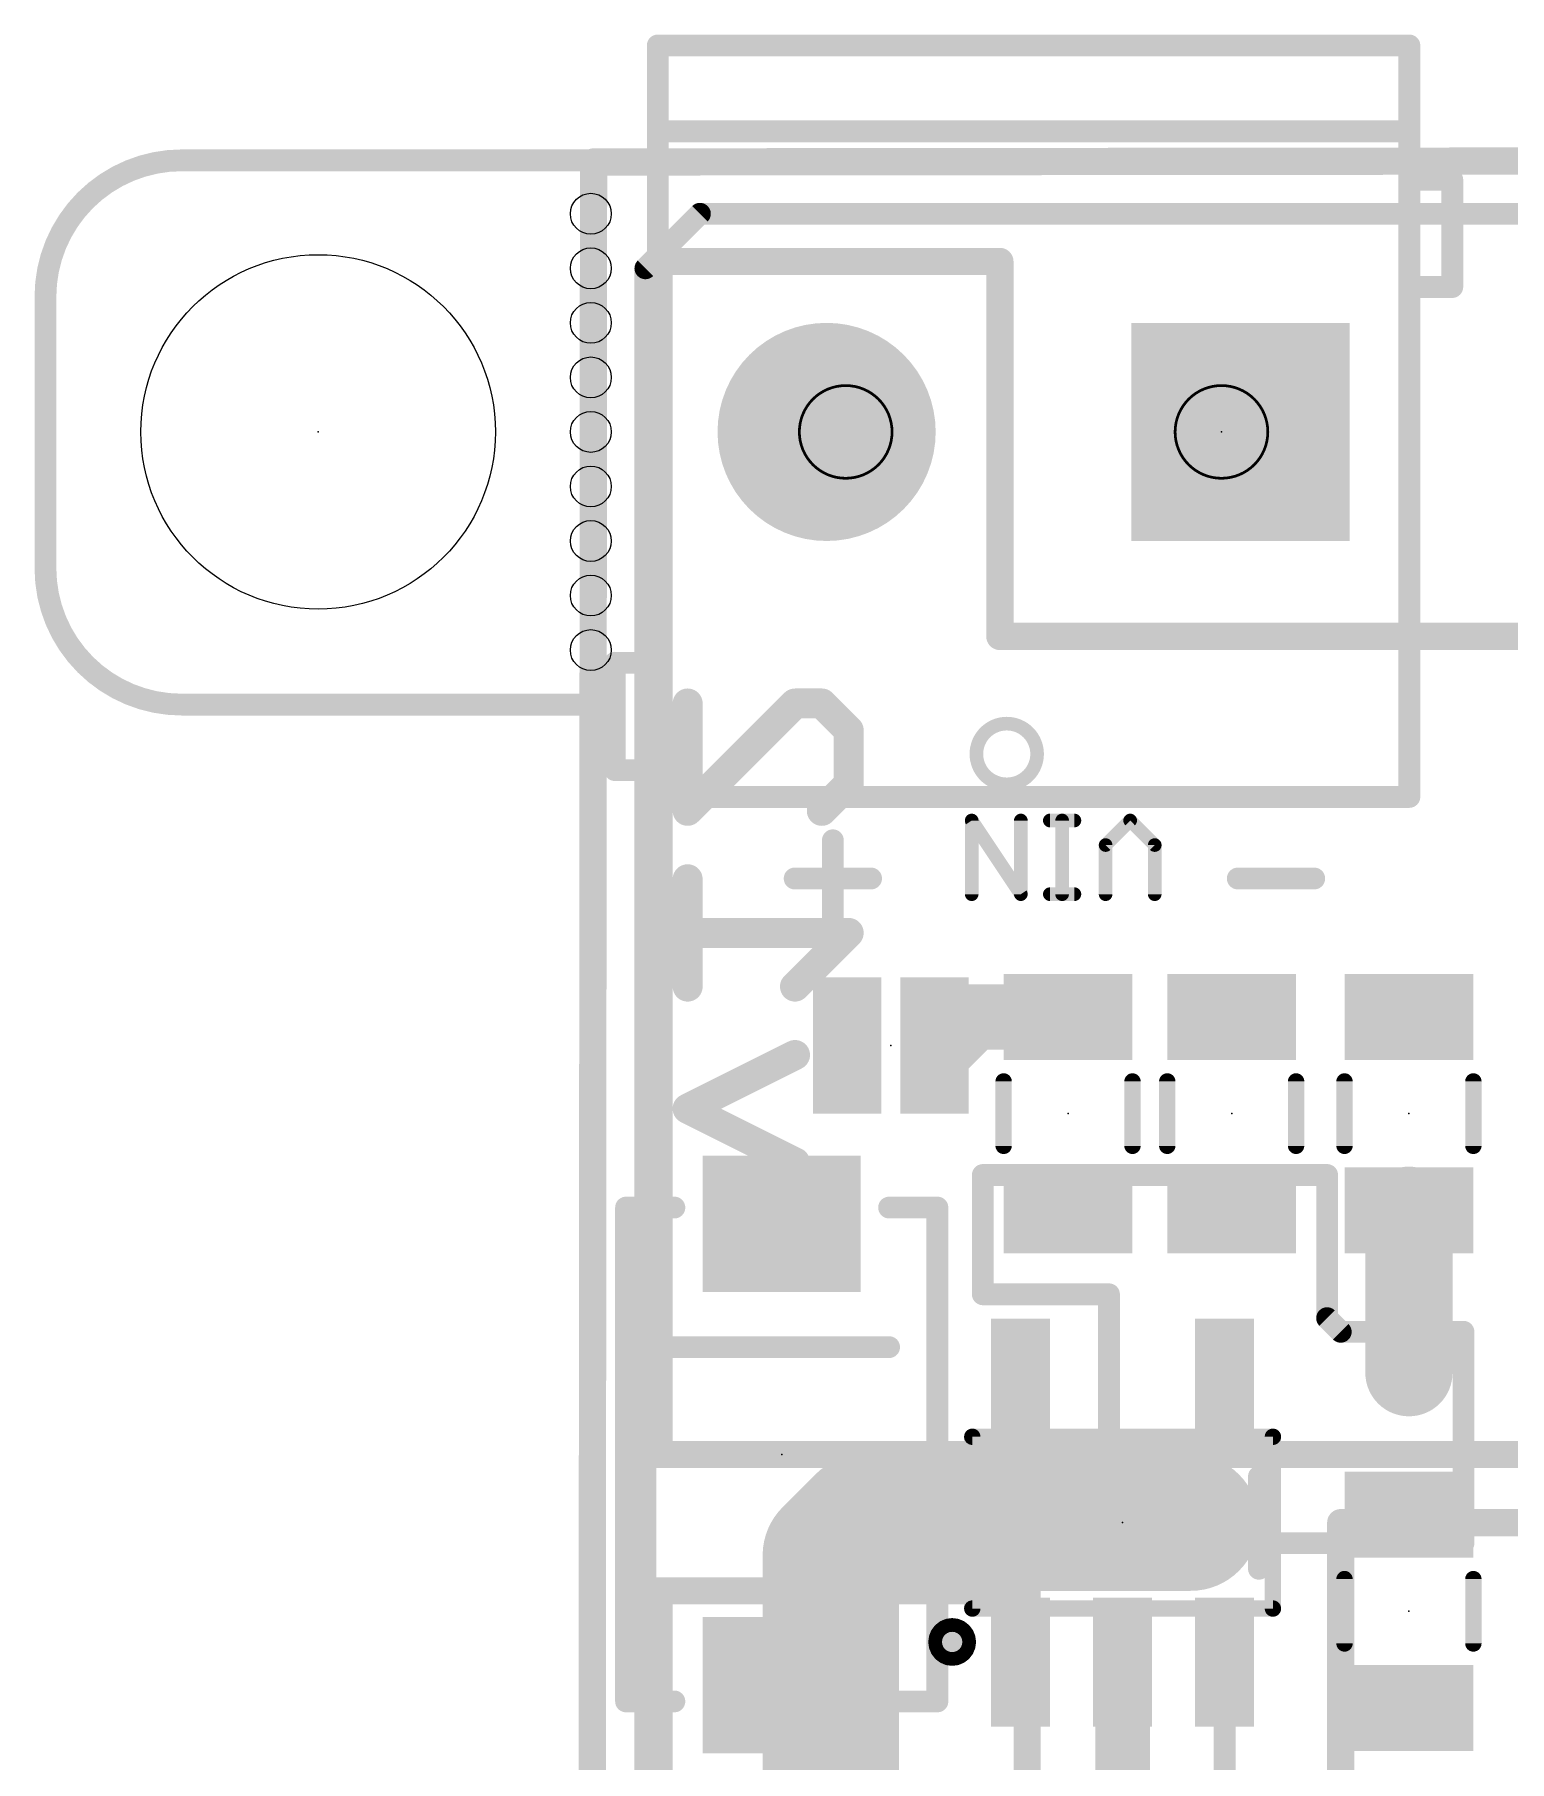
# Model space of a CAD drawing. Extents: x -9 to 98, y -32 to 31.
# Drawn here: x -5.18 to 8.56, y 14.92 to 31.01 of the extents above; entities that cross this region are included whole.
import ezdxf

# ---------------------------------------------------------------- set-up
doc = ezdxf.new("R2010")
doc.units = 0
for name, color, linetype in [('1', 12, 'CONTINUOUS'), ('16', 132, 'CONTINUOUS'), ('17', 110, 'CONTINUOUS'), ('18', 110, 'CONTINUOUS'), ('20', 31, 'CONTINUOUS'), ('21', 41, 'CONTINUOUS'), ('23', 53, 'CONTINUOUS'), ('51', 53, 'CONTINUOUS')]:
    doc.layers.add(name, color=color, linetype=linetype)

# ---------------------------------------------------------------- blocks, each defined once
blk = doc.blocks.new('RECT')
blk.add_solid([(-0.5, -0.5), (0.5, -0.5), (-0.5, 0.5), (0.5, 0.5)])
blk = doc.blocks.new('SQUAREP')
blk.add_solid([(-0.5, -0.5), (0.5, -0.5), (-0.5, 0.5), (0.5, 0.5)])
blk = doc.blocks.new('ROUNDP')
at = {"const_width": 0.5}
blk.add_lwpolyline([(0, -0.25, 1), (0, 0.25, 1), (0, -0.25)], format="xyb", dxfattribs=at)
blk = doc.blocks.new('ROUNDV')
at = {"const_width": 0.5}
blk.add_lwpolyline([(0, -0.25, 1), (0, 0.25, 1), (0, -0.25)], format="xyb", dxfattribs=at)

msp = doc.modelspace()

# ---------------------------------------------------------------- linework, layer by layer
at = {"layer": '1'}
for points, const_width in [([(0.635, 28.8925), (3.81, 28.8925)], 0.254), ([(0.635, 17.78), (0.635, 28.8925)], 0.254), ([(3.81, 28.8925), (3.81, 25.4)], 0.254), ([(3.81, 25.4), (26.035, 25.4)], 0.254), ([(3.509, 21.855), (3.2004, 21.59)], 0.6096), ([(3.302, 21.59), (3.556, 21.844)], 0.6096), ([(4.445, 21.855), (3.509, 21.855)], 0.6096), ([(3.2004, 21.59), (3.302, 21.59)], 0.6096), ([(6.858, 20.3835), (3.6513, 20.3835)], 0.2032), ([(3.6513, 20.3835), (3.6513, 19.2722)], 0.2032), ([(6.858, 19.05), (6.858, 20.3835)], 0.2032), ([(7.62, 20.055), (7.62, 18.542)], 0.8128), ([(3.6513, 19.2722), (4.826, 19.2722)], 0.2032), ([(4.826, 19.2722), (4.826, 16.9545)], 0.2032), ([(6.985, 18.923), (6.858, 19.05)], 0.2032), ([(8.128, 18.923), (6.985, 18.923)], 0.2032), ([(8.128, 16.9545), (8.128, 18.923)], 0.2032), ([(26.035, 17.78), (0.635, 17.78)], 0.254), ([(5.588, 17.145), (4.318, 17.145)], 0.8128), ([(6.985, 17.145), (6.985, 9.398)], 0.254), ([(9.017, 17.145), (6.985, 17.145)], 0.254), ([(4.826, 16.9545), (8.128, 16.9545)], 0.2032), ([(0.635, 16.51), (4.064, 16.51)], 0.254), ([(0.635, 10.16), (0.635, 16.51)], 0.254), ([(4.064, 16.51), (4.064, 10.16)], 0.254), ([(4.953, 15.8449), (4.953, 14.478)], 0.508), ([(5.903, 15.8449), (5.903, 14.544)], 0.2032)]:
    msp.add_lwpolyline(points, dxfattribs=dict(at, const_width=const_width))
for points, const_width in [([(0.635, 28.956, 1), (0.635, 28.829)], 0.127), ([(0.6985, 28.8925, 1), (0.5715, 28.8925)], 0.127), ([(3.8735, 28.8925, 1), (3.7465, 28.8925)], 0.127), ([(3.81, 28.829, 1), (3.81, 28.956)], 0.127), ([(3.81, 25.4635, 1), (3.81, 25.3365)], 0.127), ([(3.7465, 25.4, 1), (3.8735, 25.4)], 0.127), ([(3.509, 22.0074, 1), (3.509, 21.7026)], 0.3048), ([(3.6083, 21.7394, 1), (3.4097, 21.9706)], 0.3048), ([(3.6638, 21.7362, 1), (3.4482, 21.9518)], 0.3048), ([(4.445, 21.7026, 1), (4.445, 22.0074)], 0.3048), ([(3.2004, 21.7424, 1), (3.2004, 21.4376)], 0.3048), ([(3.302, 21.4376, 1), (3.302, 21.7424)], 0.3048), ([(3.1011, 21.7056, 1), (3.2997, 21.4744)], 0.3048), ([(3.1942, 21.6978, 1), (3.4098, 21.4822)], 0.3048), ([(3.7021, 20.3835, 1), (3.6004, 20.3835)], 0.1016), ([(3.6513, 20.4343, 1), (3.6513, 20.3327)], 0.1016), ([(6.9088, 20.3835, 1), (6.8072, 20.3835)], 0.1016), ([(6.858, 20.3327, 1), (6.858, 20.4343)], 0.1016), ([(7.8232, 20.055, 1), (7.4168, 20.055)], 0.4064), ([(3.6004, 19.2722, 1), (3.7021, 19.2722)], 0.1016), ([(3.6513, 19.323, 1), (3.6513, 19.2215)], 0.1016), ([(4.8768, 19.2722, 1), (4.7752, 19.2722)], 0.1016), ([(4.826, 19.2215, 1), (4.826, 19.323)], 0.1016), ([(6.8939, 19.0859, 1), (6.8221, 19.0141)], 0.1016), ([(6.8072, 19.05, 1), (6.9088, 19.05)], 0.1016), ([(6.985, 18.9738, 1), (6.985, 18.8722)], 0.1016), ([(6.9491, 18.8871, 1), (7.0209, 18.9589)], 0.1016), ([(8.1788, 18.923, 1), (8.0772, 18.923)], 0.1016), ([(8.128, 18.8722, 1), (8.128, 18.9738)], 0.1016), ([(7.4168, 18.542, 1), (7.8232, 18.542)], 0.4064), ([(0.635, 17.8435, 1), (0.635, 17.7165)], 0.127), ([(0.5715, 17.78, 1), (0.6985, 17.78)], 0.127), ([(4.318, 17.3482, 1), (4.318, 16.9418)], 0.4064), ([(5.588, 16.9418, 1), (5.588, 17.3482)], 0.4064), ([(7.0485, 17.145, 1), (6.9215, 17.145)], 0.127), ([(6.985, 17.2085, 1), (6.985, 17.0815)], 0.127), ([(4.826, 17.0053, 1), (4.826, 16.9037)], 0.1016), ([(8.128, 16.9037, 1), (8.128, 17.0053)], 0.1016), ([(4.7752, 16.9545, 1), (4.8768, 16.9545)], 0.1016), ([(8.0772, 16.9545, 1), (8.1788, 16.9545)], 0.1016), ([(0.635, 16.5735, 1), (0.635, 16.4465)], 0.127), ([(0.6985, 16.51, 1), (0.5715, 16.51)], 0.127), ([(4.1275, 16.51, 1), (4.0005, 16.51)], 0.127), ([(4.064, 16.4465, 1), (4.064, 16.5735)], 0.127), ([(5.08, 15.8449, 1), (4.826, 15.8449)], 0.254), ([(5.9538, 15.8449, 1), (5.8522, 15.8449)], 0.1016)]:
    msp.add_lwpolyline(points, format="xyb", dxfattribs=dict(at, const_width=const_width))
at = {"layer": '16'}
for points, const_width in [([(0, 0), (0.0254, 29.8196)], 0.254), ([(0.0254, 29.8196), (26.035, 29.845)], 0.254), ([(0.508, 28.829), (1.016, 29.337)], 0.2032), ([(1.016, 29.337), (15.621, 29.337)], 0.2032), ([(0.508, 1.27), (0.508, 28.829)], 0.2032), ([(0.9017, 24.7755), (0.9017, 23.7755)], 0.2794), ([(0.9017, 23.7755), (1.9016, 24.7755)], 0.2794), ([(1.9016, 24.7755), (2.1516, 24.7755)], 0.2794), ([(2.1516, 24.7755), (2.4016, 24.5255)], 0.2794), ([(2.4016, 24.5255), (2.4016, 24.0255)], 0.2794), ([(2.4016, 24.0255), (2.1516, 23.7755)], 0.2794), ([(0.9017, 22.1384), (0.9017, 23.1383)], 0.2794), ([(2.4016, 22.6383), (0.9017, 22.6383)], 0.2794), ([(1.9016, 22.1384), (2.4016, 22.6383)], 0.2794), ([(0.9017, 21.0012), (1.9016, 21.5011)], 0.2794), ([(1.9016, 20.5012), (0.9017, 21.0012)], 0.2794), ([(2.54, 17.145), (2.2352, 16.8402)], 1.27), ([(4.318, 17.145), (2.54, 17.145)], 1.27), ([(4.318, 17.145), (5.588, 17.145)], 1.27), ([(2.2352, 2.54), (2.2352, 16.8402)], 1.27)]:
    msp.add_lwpolyline(points, dxfattribs=dict(at, const_width=const_width))
for points, const_width in [([(0.0253, 29.8831, 1), (0.0255, 29.7561)], 0.127), ([(0.0889, 29.8195, 1), (-0.0381, 29.8197)], 0.127), ([(1.016, 29.3878, 1), (1.016, 29.2862)], 0.1016), ([(1.0519, 29.3011, 1), (0.9801, 29.3729)], 0.1016), ([(0.5588, 28.829, 1), (0.4572, 28.829)], 0.1016), ([(0.4721, 28.8649, 1), (0.5439, 28.7931)], 0.1016), ([(0.9716, 24.7755, 1), (0.8319, 24.7755)], 0.1397), ([(1.9016, 24.8453, 1), (1.9016, 24.7056)], 0.1397), ([(1.951, 24.7261, 1), (1.8522, 24.8248)], 0.1397), ([(2.201, 24.8248, 1), (2.1022, 24.7261)], 0.1397), ([(2.1516, 24.7056, 1), (2.1516, 24.8453)], 0.1397), ([(2.4714, 24.5255, 1), (2.3317, 24.5255)], 0.1397), ([(2.3522, 24.4761, 1), (2.451, 24.5749)], 0.1397), ([(2.451, 23.9761, 1), (2.3522, 24.0749)], 0.1397), ([(2.3317, 24.0255, 1), (2.4714, 24.0255)], 0.1397), ([(0.8523, 23.8249, 1), (0.9511, 23.7261)], 0.1397), ([(0.8319, 23.7755, 1), (0.9716, 23.7755)], 0.1397), ([(2.1022, 23.8249, 1), (2.201, 23.7261)], 0.1397), ([(0.9716, 23.1383, 1), (0.8319, 23.1383)], 0.1397), ([(0.9017, 22.7082, 1), (0.9017, 22.5685)], 0.1397), ([(2.451, 22.5889, 1), (2.3522, 22.6877)], 0.1397), ([(2.4016, 22.5685, 1), (2.4016, 22.7082)], 0.1397), ([(0.8319, 22.1384, 1), (0.9716, 22.1384)], 0.1397), ([(1.8522, 22.1878, 1), (1.951, 22.089)], 0.1397), ([(1.9329, 21.4387, 1), (1.8704, 21.5636)], 0.1397), ([(0.9329, 21.0637, 1), (0.8705, 20.9387)], 0.1397), ([(0.8705, 21.0637, 1), (0.9329, 20.9387)], 0.1397), ([(1.8704, 20.4387, 1), (1.9329, 20.5637)], 0.1397), ([(2.54, 17.4625, 1), (2.54, 16.8275)], 0.635), ([(2.7645, 16.9205, 1), (2.3155, 17.3695)], 0.635), ([(4.318, 17.4625, 1), (4.318, 16.8275)], 0.635), ([(4.318, 16.8275, 1), (4.318, 17.4625)], 0.635), ([(5.588, 16.8275, 1), (5.588, 17.4625)], 0.635), ([(2.5527, 16.8402, 1), (1.9177, 16.8402)], 0.635), ([(2.0107, 17.0647, 1), (2.4597, 16.6157)], 0.635)]:
    msp.add_lwpolyline(points, format="xyb", dxfattribs=dict(at, const_width=const_width))
at = {"layer": '20'}
for points, const_width in [([(-3.81, 29.835, 0.4142), (-5.08, 28.565)], 0.2032), ([(-3.81, 29.8858, 1), (-3.81, 29.7842)], 0.1016), ([(-3.81, 29.7842, 1), (-3.81, 29.8858)], 0.1016), ([(-5.0292, 28.565, 1), (-5.1308, 28.565)], 0.1016), ([(-5.1308, 28.565, 1), (-5.0292, 28.565)], 0.1016), ([(-5.08, 26.035, 0.4142), (-3.81, 24.765)], 0.2032), ([(-5.0292, 26.035, 1), (-5.1308, 26.035)], 0.1016), ([(-5.1308, 26.035, 1), (-5.0292, 26.035)], 0.1016), ([(-3.81, 24.8158, 1), (-3.81, 24.7142)], 0.1016), ([(-3.81, 24.7142, 1), (-3.81, 24.8158)], 0.1016), ([(0.0508, 24.765, 1), (-0.0508, 24.765)], 0.1016), ([(0, 24.7142, 1), (0, 24.8158)], 0.1016)]:
    msp.add_lwpolyline(points, format="xyb", dxfattribs=dict(at, const_width=const_width))
at = {"layer": '20', "const_width": 0.2032}
for points in [[(24.7525, 29.835), (-3.81, 29.835)], [(-5.08, 28.565), (-5.08, 26.035)], [(-3.81, 24.765), (0, 24.765)], [(0, 24.765), (0, 1.27)]]:
    msp.add_lwpolyline(points, dxfattribs=at)
at = {"layer": '20'}
for centre, radius in [((0, 29.337), 0.1905), ((-2.54, 27.305), 1.651), ((0, 28.829), 0.1905), ((0, 28.321), 0.1905), ((0, 27.813), 0.1905), ((0, 27.305), 0.1905), ((0, 26.797), 0.1905), ((0, 26.289), 0.1905), ((0, 25.781), 0.1905), ((0, 25.273), 0.1905)]:
    msp.add_circle(centre, radius, dxfattribs=at)
at = {"layer": '21'}
for points, const_width in [([(0.6238, 30.105), (0.6238, 30.905)], 0.2032), ([(0.6238, 30.905), (7.6238, 30.905)], 0.2032), ([(7.6238, 30.905), (7.6238, 30.105)], 0.2032), ([(0.6238, 23.905), (0.6238, 30.105)], 0.2032), ([(0.6238, 30.105), (7.6238, 30.105)], 0.2032), ([(7.6238, 30.105), (7.6238, 23.905)], 0.2032), ([(7.6238, 23.905), (0.6238, 23.905)], 0.2032), ([(4.005, 22.9991), (3.5474, 23.6855)], 0.127), ([(3.5474, 23.6855), (3.5474, 22.9991)], 0.127), ([(4.005, 23.6855), (4.005, 22.9991)], 0.127), ([(4.504, 23.6855), (4.2752, 23.6855)], 0.127), ([(4.3896, 23.6855), (4.3896, 22.9991)], 0.127), ([(5.0236, 23.6855), (4.7948, 23.4567)], 0.127), ([(5.2524, 23.4567), (5.0236, 23.6855)], 0.127), ([(2.2544, 22.7894), (2.2544, 23.5012)], 0.2032), ([(4.7948, 23.4567), (4.7948, 22.9991)], 0.127), ([(5.2524, 22.9991), (5.2524, 23.4567)], 0.127), ([(2.6103, 23.1453), (1.8985, 23.1453)], 0.2032), ([(6.7378, 23.1453), (6.026, 23.1453)], 0.2032), ([(4.504, 22.9991), (4.2752, 22.9991)], 0.127), ([(3.845, 20.655), (3.845, 21.255)], 0.1524), ([(5.045, 20.655), (5.045, 21.255)], 0.1524), ([(5.369, 21.255), (5.369, 20.655)], 0.1524), ([(6.569, 21.255), (6.569, 20.655)], 0.1524), ([(7.02, 21.255), (7.02, 20.655)], 0.1524), ([(8.22, 21.255), (8.22, 20.655)], 0.1524), ([(0.328, 15.48), (0.328, 20.08)], 0.2032), ([(0.328, 20.08), (0.778, 20.08)], 0.2032), ([(2.778, 20.08), (3.228, 20.08)], 0.2032), ([(3.228, 20.08), (3.228, 15.48)], 0.2032), ([(0.778, 18.78), (2.778, 18.78)], 0.2032), ([(4.6846, 17.8538), (5.2214, 17.8538)], 0.2032), ([(3.683, 16.7156), (3.683, 17.5744)], 0.2032), ([(6.223, 17.5744), (6.223, 16.7156)], 0.2032), ([(7.02, 16.6195), (7.02, 16.0195)], 0.1524), ([(8.22, 16.6195), (8.22, 16.0195)], 0.1524), ([(3.2861, 16.1712), (3.3244, 16.1871)], 0.127), ([(3.3244, 16.1871), (3.3655, 16.1925)], 0.127), ([(3.3655, 16.1925), (3.4066, 16.1871)], 0.127), ([(3.4066, 16.1871), (3.4449, 16.1712)], 0.127), ([(3.2067, 16.0338), (3.2122, 16.0748)], 0.127), ([(3.2122, 15.9927), (3.2067, 16.0338)], 0.127), ([(3.2122, 16.0748), (3.228, 16.1131)], 0.127), ([(3.228, 16.1131), (3.2532, 16.146)], 0.127), ([(3.2402, 16.129), (3.4908, 16.129)], 0.127), ([(3.2532, 16.146), (3.2861, 16.1712)], 0.127), ([(3.4449, 16.1712), (3.4778, 16.146)], 0.127), ([(3.4778, 16.146), (3.503, 16.1131)], 0.127), ([(3.503, 16.1131), (3.5188, 16.0748)], 0.127), ([(3.5188, 16.0748), (3.5243, 16.0338)], 0.127), ([(3.5243, 16.0338), (3.5188, 15.9927)], 0.127), ([(3.2109, 16.002), (3.5201, 16.002)], 0.127), ([(3.228, 15.9544), (3.2122, 15.9927)], 0.127), ([(3.2532, 15.9215), (3.228, 15.9544)], 0.127), ([(3.2861, 15.8963), (3.2532, 15.9215)], 0.127), ([(3.3244, 15.8804), (3.2861, 15.8963)], 0.127), ([(3.3655, 15.875), (3.3244, 15.8804)], 0.127), ([(3.4066, 15.8804), (3.3655, 15.875)], 0.127), ([(3.4449, 15.8963), (3.4066, 15.8804)], 0.127), ([(3.4778, 15.9215), (3.4449, 15.8963)], 0.127), ([(3.503, 15.9544), (3.4778, 15.9215)], 0.127), ([(3.5188, 15.9927), (3.503, 15.9544)], 0.127), ([(0.778, 15.48), (0.328, 15.48)], 0.2032), ([(3.228, 15.48), (2.778, 15.48)], 0.2032)]:
    msp.add_lwpolyline(points, dxfattribs=dict(at, const_width=const_width))
for points, const_width in [([(0.6745, 30.905, 1), (0.573, 30.905)], 0.1016), ([(0.6238, 30.9558, 1), (0.6238, 30.8542)], 0.1016), ([(7.6745, 30.905, 1), (7.573, 30.905)], 0.1016), ([(7.6238, 30.8542, 1), (7.6238, 30.9558)], 0.1016), ([(0.6745, 30.105, 1), (0.573, 30.105)], 0.1016), ([(0.6238, 30.1558, 1), (0.6238, 30.0542)], 0.1016), ([(0.573, 30.105, 1), (0.6745, 30.105)], 0.1016), ([(7.6745, 30.105, 1), (7.573, 30.105)], 0.1016), ([(7.573, 30.105, 1), (7.6745, 30.105)], 0.1016), ([(7.6238, 30.0542, 1), (7.6238, 30.1558)], 0.1016), ([(0.6238, 23.9558, 1), (0.6238, 23.8542)], 0.1016), ([(7.6238, 23.8542, 1), (7.6238, 23.9558)], 0.1016), ([(0.573, 23.905, 1), (0.6745, 23.905)], 0.1016), ([(7.573, 23.905, 1), (7.6745, 23.905)], 0.1016), ([(3.5739, 23.7031, 1), (3.521, 23.6679)], 0.0635), ([(3.5792, 23.6855, 1), (3.5157, 23.6855)], 0.0635), ([(4.0368, 23.6855, 1), (3.9733, 23.6855)], 0.0635), ([(4.2752, 23.7172, 1), (4.2752, 23.6538)], 0.0635), ([(4.4213, 23.6855, 1), (4.3578, 23.6855)], 0.0635), ([(4.504, 23.6538, 1), (4.504, 23.7172)], 0.0635), ([(5.046, 23.708, 1), (5.0011, 23.663)], 0.0635), ([(5.046, 23.663, 1), (5.0011, 23.708)], 0.0635), ([(2.3052, 23.5012, 1), (2.2036, 23.5012)], 0.1016), ([(4.8265, 23.4567, 1), (4.763, 23.4567)], 0.0635), ([(4.7723, 23.4792, 1), (4.8172, 23.4343)], 0.0635), ([(5.2841, 23.4567, 1), (5.2206, 23.4567)], 0.0635), ([(5.2299, 23.4343, 1), (5.2748, 23.4792)], 0.0635), ([(1.8985, 23.1961, 1), (1.8985, 23.0945)], 0.1016), ([(2.6103, 23.0945, 1), (2.6103, 23.1961)], 0.1016), ([(6.026, 23.1961, 1), (6.026, 23.0945)], 0.1016), ([(6.7378, 23.0945, 1), (6.7378, 23.1961)], 0.1016), ([(3.5157, 22.9991, 1), (3.5792, 22.9991)], 0.0635), ([(3.9733, 22.9991, 1), (4.0368, 22.9991)], 0.0635), ([(3.9786, 22.9815, 1), (4.0314, 23.0167)], 0.0635), ([(4.2752, 23.0309, 1), (4.2752, 22.9674)], 0.0635), ([(4.3578, 22.9991, 1), (4.4213, 22.9991)], 0.0635), ([(4.504, 22.9674, 1), (4.504, 23.0309)], 0.0635), ([(4.763, 22.9991, 1), (4.8265, 22.9991)], 0.0635), ([(5.2206, 22.9991, 1), (5.2841, 22.9991)], 0.0635), ([(2.2036, 22.7894, 1), (2.3052, 22.7894)], 0.1016), ([(3.8831, 21.255, 1), (3.8069, 21.255)], 0.0762), ([(5.0831, 21.255, 1), (5.0069, 21.255)], 0.0762), ([(5.4071, 21.255, 1), (5.3309, 21.255)], 0.0762), ([(6.6071, 21.255, 1), (6.5309, 21.255)], 0.0762), ([(7.0581, 21.255, 1), (6.9819, 21.255)], 0.0762), ([(8.2581, 21.255, 1), (8.1819, 21.255)], 0.0762), ([(3.8069, 20.655, 1), (3.8831, 20.655)], 0.0762), ([(5.0069, 20.655, 1), (5.0831, 20.655)], 0.0762), ([(5.3309, 20.655, 1), (5.4071, 20.655)], 0.0762), ([(6.5309, 20.655, 1), (6.6071, 20.655)], 0.0762), ([(6.9819, 20.655, 1), (7.0581, 20.655)], 0.0762), ([(8.1819, 20.655, 1), (8.2581, 20.655)], 0.0762), ([(0.3788, 20.08, 1), (0.2772, 20.08)], 0.1016), ([(0.328, 20.1308, 1), (0.328, 20.0292)], 0.1016), ([(0.778, 20.0292, 1), (0.778, 20.1308)], 0.1016), ([(2.778, 20.1308, 1), (2.778, 20.0292)], 0.1016), ([(3.2788, 20.08, 1), (3.1772, 20.08)], 0.1016), ([(3.228, 20.0292, 1), (3.228, 20.1308)], 0.1016), ([(0.778, 18.8308, 1), (0.778, 18.7292)], 0.1016), ([(2.778, 18.7292, 1), (2.778, 18.8308)], 0.1016), ([(4.6846, 17.9046, 1), (4.6846, 17.803)], 0.1016), ([(5.2214, 17.803, 1), (5.2214, 17.9046)], 0.1016), ([(3.7338, 17.5744, 1), (3.6322, 17.5744)], 0.1016), ([(6.2738, 17.5744, 1), (6.1722, 17.5744)], 0.1016), ([(3.6322, 16.7156, 1), (3.7338, 16.7156)], 0.1016), ([(6.1722, 16.7156, 1), (6.2738, 16.7156)], 0.1016), ([(7.0581, 16.6195, 1), (6.9819, 16.6195)], 0.0762), ([(8.2581, 16.6195, 1), (8.1819, 16.6195)], 0.0762), ([(3.3203, 16.2186, 1), (3.3286, 16.1556)], 0.0635), ([(3.3366, 16.1578, 1), (3.3123, 16.2164)], 0.0635), ([(3.3696, 16.224, 1), (3.3614, 16.161)], 0.0635), ([(3.3696, 16.161, 1), (3.3614, 16.224)], 0.0635), ([(3.4187, 16.2164, 1), (3.3944, 16.1578)], 0.0635), ([(3.4024, 16.1556, 1), (3.4107, 16.2186)], 0.0635), ([(3.2382, 16.0379, 1), (3.1753, 16.0296)], 0.0635), ([(3.1828, 16.087, 1), (3.2415, 16.0627)], 0.0635), ([(3.2436, 16.0707, 1), (3.1807, 16.079)], 0.0635), ([(3.2028, 16.1325, 1), (3.2532, 16.0938)], 0.0635), ([(3.2574, 16.101, 1), (3.1987, 16.1253)], 0.0635), ([(3.2402, 16.1608, 1), (3.2402, 16.0973)], 0.0635), ([(3.2339, 16.1712, 1), (3.2726, 16.1208)], 0.0635), ([(3.2784, 16.1267, 1), (3.2281, 16.1653)], 0.0635), ([(3.274, 16.2006, 1), (3.2983, 16.1419)], 0.0635), ([(3.3055, 16.146, 1), (3.2668, 16.1964)], 0.0635), ([(3.4642, 16.1964, 1), (3.4255, 16.146)], 0.0635), ([(3.4327, 16.1419, 1), (3.457, 16.2006)], 0.0635), ([(3.5029, 16.1653, 1), (3.4526, 16.1267)], 0.0635), ([(3.4584, 16.1208, 1), (3.4971, 16.1712)], 0.0635), ([(3.5323, 16.1253, 1), (3.4736, 16.101)], 0.0635), ([(3.4778, 16.0938, 1), (3.5282, 16.1325)], 0.0635), ([(3.5503, 16.079, 1), (3.4874, 16.0707)], 0.0635), ([(3.4895, 16.0627, 1), (3.5482, 16.087)], 0.0635), ([(3.4908, 16.0973, 1), (3.4908, 16.1608)], 0.0635), ([(3.5557, 16.0296, 1), (3.4928, 16.0379)], 0.0635), ([(3.1753, 16.0379, 1), (3.2382, 16.0296)], 0.0635), ([(3.2109, 16.0338, 1), (3.2109, 15.9703)], 0.0635), ([(3.2415, 16.0048, 1), (3.1828, 15.9805)], 0.0635), ([(3.1807, 15.9885, 1), (3.2436, 15.9968)], 0.0635), ([(3.2532, 15.9737, 1), (3.2028, 15.935)], 0.0635), ([(3.1987, 15.9422, 1), (3.2574, 15.9665)], 0.0635), ([(3.2726, 15.9467, 1), (3.2339, 15.8963)], 0.0635), ([(3.2281, 15.9022, 1), (3.2784, 15.9408)], 0.0635), ([(3.2983, 15.9256, 1), (3.274, 15.8669)], 0.0635), ([(3.2668, 15.8711, 1), (3.3055, 15.9215)], 0.0635), ([(3.3286, 15.9119, 1), (3.3203, 15.8489)], 0.0635), ([(3.3123, 15.8511, 1), (3.3366, 15.9097)], 0.0635), ([(3.3614, 15.9065, 1), (3.3696, 15.8435)], 0.0635), ([(3.3614, 15.8435, 1), (3.3696, 15.9065)], 0.0635), ([(3.3944, 15.9097, 1), (3.4187, 15.8511)], 0.0635), ([(3.4107, 15.8489, 1), (3.4024, 15.9119)], 0.0635), ([(3.4255, 15.9215, 1), (3.4642, 15.8711)], 0.0635), ([(3.457, 15.8669, 1), (3.4327, 15.9256)], 0.0635), ([(3.4526, 15.9408, 1), (3.5029, 15.9022)], 0.0635), ([(3.4971, 15.8963, 1), (3.4584, 15.9467)], 0.0635), ([(3.4736, 15.9665, 1), (3.5323, 15.9422)], 0.0635), ([(3.5282, 15.935, 1), (3.4778, 15.9737)], 0.0635), ([(3.4874, 15.9968, 1), (3.5503, 15.9885)], 0.0635), ([(3.5482, 15.9805, 1), (3.4895, 16.0048)], 0.0635), ([(3.4928, 16.0296, 1), (3.5557, 16.0379)], 0.0635), ([(3.5201, 15.9703, 1), (3.5201, 16.0338)], 0.0635), ([(6.9819, 16.0195, 1), (7.0581, 16.0195)], 0.0762), ([(8.1819, 16.0195, 1), (8.2581, 16.0195)], 0.0762), ([(0.328, 15.5308, 1), (0.328, 15.4292)], 0.1016), ([(0.2772, 15.48, 1), (0.3788, 15.48)], 0.1016), ([(0.778, 15.4292, 1), (0.778, 15.5308)], 0.1016), ([(2.778, 15.5308, 1), (2.778, 15.4292)], 0.1016), ([(3.1772, 15.48, 1), (3.2788, 15.48)], 0.1016), ([(3.228, 15.4292, 1), (3.228, 15.5308)], 0.1016)]:
    msp.add_lwpolyline(points, format="xyb", dxfattribs=dict(at, const_width=const_width))
at = {"layer": '23'}
for p in [(-2.54, 27.305), (5.8738, 27.305), (2.794, 21.59), (4.445, 20.955), (5.969, 20.955), (7.62, 20.955), (1.778, 17.78), (4.953, 17.145), (7.62, 16.3195)]:
    msp.add_point(p, dxfattribs=at)
at = {"layer": '51'}
for points, const_width in [([(8.0237, 29.655), (7.6238, 29.655)], 0.2032), ([(8.0237, 28.655), (8.0237, 29.655)], 0.2032), ([(7.6238, 28.655), (8.0237, 28.655)], 0.2032), ([(0.2238, 24.155), (0.2238, 25.155)], 0.2032), ([(0.2238, 25.155), (0.6238, 25.155)], 0.2032), ([(0.6238, 24.155), (0.2238, 24.155)], 0.2032), ([(3.553, 17.945), (6.353, 17.945)], 0.1524), ([(3.553, 17.945), (3.553, 16.345)], 0.1524), ([(6.353, 17.945), (6.353, 16.345)], 0.1524), ([(6.353, 16.345), (3.553, 16.345)], 0.1524)]:
    msp.add_lwpolyline(points, dxfattribs=dict(at, const_width=const_width))
for points, const_width in [([(7.6238, 29.7058, 1), (7.6238, 29.6042)], 0.1016), ([(8.0746, 29.655, 1), (7.9729, 29.655)], 0.1016), ([(8.0237, 29.6042, 1), (8.0237, 29.7058)], 0.1016), ([(7.6238, 28.7058, 1), (7.6238, 28.6042)], 0.1016), ([(7.9729, 28.655, 1), (8.0746, 28.655)], 0.1016), ([(8.0237, 28.6042, 1), (8.0237, 28.7058)], 0.1016), ([(2.3738, 26.8732, 1), (2.3738, 27.7368, 1), (2.3738, 26.8732)], 0.0254), ([(5.8738, 26.8732, 1), (5.8738, 27.7368, 1), (5.8738, 26.8732)], 0.0254), ([(0.2746, 25.155, 1), (0.1729, 25.155)], 0.1016), ([(0.2238, 25.2058, 1), (0.2238, 25.1042)], 0.1016), ([(0.6238, 25.1042, 1), (0.6238, 25.2058)], 0.1016), ([(3.8738, 24.0222, 1), (3.8738, 24.5878, 1), (3.8738, 24.0222)], 0.127), ([(0.1729, 24.155, 1), (0.2746, 24.155)], 0.1016), ([(0.2238, 24.2058, 1), (0.2238, 24.1042)], 0.1016), ([(0.6238, 24.1042, 1), (0.6238, 24.2058)], 0.1016), ([(3.553, 17.9831, 1), (3.553, 17.9069)], 0.0762), ([(3.5911, 17.945, 1), (3.5149, 17.945)], 0.0762), ([(6.3911, 17.945, 1), (6.3149, 17.945)], 0.0762), ([(6.353, 17.9069, 1), (6.353, 17.9831)], 0.0762), ([(3.553, 16.3831, 1), (3.553, 16.3069)], 0.0762), ([(6.353, 16.3069, 1), (6.353, 16.3831)], 0.0762), ([(3.5149, 16.345, 1), (3.5911, 16.345)], 0.0762), ([(6.3149, 16.345, 1), (6.3911, 16.345)], 0.0762)]:
    msp.add_lwpolyline(points, format="xyb", dxfattribs=dict(at, const_width=const_width))

# ---------------------------------------------------------------- block references
at = {"layer": '1'}
for p, xscale, yscale in [((2.3876, 21.59), 0.635, 1.27), ((3.2004, 21.59), 0.635, 1.27), ((4.003, 18.4451), 0.55, 1.2), ((5.903, 18.4451), 0.55, 1.2), ((4.003, 15.8449), 0.55, 1.2), ((4.953, 15.8449), 0.55, 1.2), ((5.903, 15.8449), 0.55, 1.2)]:
    msp.add_blockref('RECT', p, dxfattribs=dict(at, xscale=xscale, yscale=yscale))
for p, xscale, yscale, rotation in [((4.445, 21.855), 0.8, 1.2, 90), ((5.969, 21.855), 0.8, 1.2, 270), ((7.62, 21.855), 0.8, 1.2, 270), ((1.778, 19.93), 1.27, 1.47, 90), ((4.445, 20.055), 0.8, 1.2, 90), ((5.969, 20.055), 0.8, 1.2, 270), ((7.62, 20.055), 0.8, 1.2, 270), ((7.62, 17.2195), 0.8, 1.2, 270), ((1.778, 15.63), 1.27, 1.47, 270), ((7.62, 15.4195), 0.8, 1.2, 270)]:
    msp.add_blockref('RECT', p, dxfattribs=dict(at, xscale=xscale, yscale=yscale, rotation=rotation))
at = {"layer": '17', "xscale": 2.032, "yscale": 2.032, "rotation": 180}
for name, p in [('ROUNDP', (2.196, 27.305)), ('ROUNDP', (2.196, 27.305)), ('SQUAREP', (6.0516, 27.305)), ('SQUAREP', (6.0516, 27.305))]:
    msp.add_blockref(name, p, dxfattribs=at)
at = {"layer": '18', "xscale": 0.7366, "yscale": 0.7366}
for p in [(7.62, 18.542), (7.62, 18.542), (4.318, 17.145), (4.318, 17.145), (5.588, 17.145), (5.588, 17.145)]:
    msp.add_blockref('ROUNDV', p, dxfattribs=at)
at = {"layer": '51', "xscale": 0.5, "yscale": 0.65}
for p in [(4.003, 18.32), (5.903, 18.32), (4.003, 15.97), (4.953, 15.97), (5.903, 15.97)]:
    msp.add_blockref('RECT', p, dxfattribs=at)

doc.saveas('drawing.dxf')
